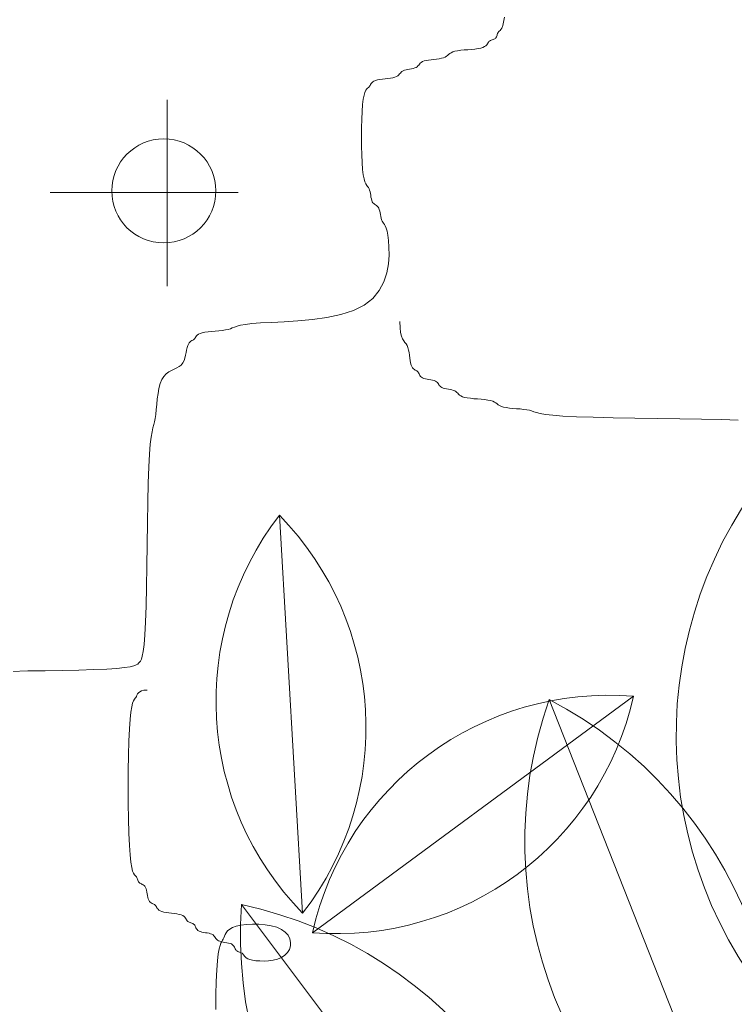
# Model space of a CAD drawing. Header units: millimetres. Extents: x 42 to 552, y 43 to 535.
# Drawn here: x 284.6207 to 284.7396, y 504.6784 to 504.8422 of the extents above; entities that cross this region are included whole.
import ezdxf

# ---------------------------------------------------------------- set-up
doc = ezdxf.new("R2010")
doc.units = ezdxf.units.MM
doc.header["$LTSCALE"] = 0.75
doc.header["$MEASUREMENT"] = 0
doc.layers.add('Gramado', color=9, linetype='Continuous', lineweight=0)

# ---------------------------------------------------------------- blocks, each defined once
blk = doc.blocks.new('arbusto8vista')
for p, q in [((-0.4352389584192053, 0.8331247048753596), (-0.4355016708624646, 0.8315169031291703)), ((-0.4360901467353813, 0.8295425931927838), (-0.4363906897704908, 0.8290122591598532)), ((-0.4357896037003002, 0.8303501702087601), (-0.4360901467353813, 0.8295425931927838)), ((-0.4355016708624646, 0.8315169031291703), (-0.4357896037003002, 0.8303501702087601)), ((-0.4387299560380313, 0.8257955593288386), (-0.4390179098392935, 0.8256800393858583)), ((-0.4384672244675585, 0.825936283622994), (-0.4387299560380313, 0.8257955593288386)), ((-0.4382423262431985, 0.8261148144439545), (-0.4384672244675585, 0.825936283622994)), ((-0.4380636688517825, 0.826339553242093), (-0.4382423262431985, 0.8261148144439545)), ((-0.4379228452655468, 0.8266020985670366), (-0.4380636688517825, 0.826339553242093)), ((-0.4378072448282069, 0.8268898482431553), (-0.4379228452655468, 0.8266020985670366)), ((-0.4377042568833929, 0.8271902000948899), (-0.4378072448282069, 0.8268898482431553)), ((-0.4376012707748203, 0.8274905519466103), (-0.4377042568833929, 0.8271902000948899)), ((-0.4374856758461192, 0.8277783016227431), (-0.4376012707748203, 0.8274905519466103)), ((-0.4373448614409483, 0.8280408469476725), (-0.4374856758461192, 0.8277783016227431)), ((-0.437166216903023, 0.8282655857458252), (-0.4373448614409483, 0.8280408469476725)), ((-0.4369413350515856, 0.8284556683577335), (-0.437166216903023, 0.8282655857458252)), ((-0.4366786226083264, 0.828677255188623), (-0.4369413350515856, 0.8284556683577335)), ((-0.4363906897704908, 0.8290122591598532), (-0.4366786226083264, 0.828677255188623)), ((-0.445035289711825, 0.8225694027827046), (-0.4461870420265655, 0.8224538838055793)), ((-0.443984420811546, 0.8227101267210344), (-0.445035289711825, 0.8225694027827046)), ((-0.4430848770328737, 0.8228886574911485), (-0.443984420811546, 0.8227101267210344)), ((-0.4423734387299874, 0.8231133962893011), (-0.4430848770328737, 0.8228886574911485)), ((-0.4418322408446613, 0.8233759416142306), (-0.4423734387299874, 0.8231133962893011)), ((-0.4414297569655901, 0.8236636912903634), (-0.4418322408446613, 0.8233759416142306)), ((-0.4411344606814964, 0.8239640431420838), (-0.4414297569655901, 0.8236636912903634)), ((-0.4409148255810464, 0.8242643949938184), (-0.4411344606814964, 0.8239640431420838)), ((-0.440739325252963, 0.8245521446699371), (-0.4409148255810464, 0.8242643949938184)), ((-0.4405764332859405, 0.8248146899948807), (-0.440739325252963, 0.8245521446699371)), ((-0.4403946232687019, 0.8250394287930192), (-0.4405764332859405, 0.8248146899948807)), ((-0.4401697250443419, 0.8252179596139797), (-0.4403946232687019, 0.8250394287930192)), ((-0.4399069934738691, 0.825358683908135), (-0.4401697250443419, 0.8252179596139797)), ((-0.439619039672607, 0.8254742038511154), (-0.4399069934738691, 0.825358683908135)), ((-0.4393184747559644, 0.825577121618494), (-0.439619039672607, 0.8254742038511154)), ((-0.4390179098392935, 0.8256800393858583), (-0.4393184747559644, 0.825577121618494)), ((-0.4577865568570871, 0.8192278752883055), (-0.4586882078439487, 0.8191249606218065)), ((-0.4569227373801823, 0.8193433906053684), (-0.4577865568570871, 0.8192278752883055)), ((-0.4561345809231625, 0.8194841084436035), (-0.4569227373801823, 0.8193433906053684)), ((-0.4554599189959276, 0.819662630673605), (-0.4561345809231625, 0.8194841084436035)), ((-0.454922921755383, 0.8198873585932489), (-0.4554599189959276, 0.819662630673605)), ((-0.4544931139460004, 0.8201498912096667), (-0.454922921755383, 0.8198873585932489)), ((-0.454126358959229, 0.8204376269572577), (-0.4544931139460004, 0.8201498912096667)), ((-0.4537785201864608, 0.8207379642704353), (-0.454126358959229, 0.8204376269572577)), ((-0.4534054610191447, 0.8210383015836129), (-0.4537785201864608, 0.8207379642704353)), ((-0.4529630448487012, 0.8213260373312039), (-0.4534054610191447, 0.8210383015836129)), ((-0.4524071350665508, 0.8215885699476217), (-0.4529630448487012, 0.8213260373312039)), ((-0.4516935950641425, 0.8218132978672656), (-0.4524071350665508, 0.8215885699476217)), ((-0.4507940512854702, 0.8219918200972671), (-0.4516935950641425, 0.8218132978672656)), ((-0.4497431823851628, 0.8221325379355022), (-0.4507940512854702, 0.8219918200972671)), ((-0.4485914300704508, 0.8222480532525651), (-0.4497431823851628, 0.8221325379355022)), ((-0.4473892360485081, 0.8223509679190641), (-0.4485914300704508, 0.8222480532525651)), ((-0.4461870420265655, 0.8224538838055793), (-0.4473892360485081, 0.8223509679190641)), ((-0.4661578611847403, 0.8160017246897553), (-0.4667589691364924, 0.8158988069223767)), ((-0.4655819745456711, 0.8161172446327356), (-0.4661578611847403, 0.8160017246897553)), ((-0.4650565305319105, 0.816257968926891), (-0.4655819745456711, 0.8161172446327356)), ((-0.4646067504561131, 0.8164364997478515), (-0.4650565305319105, 0.816257968926891)), ((-0.4642483976769824, 0.8166612385459899), (-0.4646067504561131, 0.8164364997478515)), ((-0.4639594037371921, 0.8169237838709336), (-0.4642483976769824, 0.8166612385459899)), ((-0.463708242225465, 0.8172115335470522), (-0.4639594037371921, 0.8169237838709336)), ((-0.4634633867304672, 0.8175118853987868), (-0.463708242225465, 0.8172115335470522)), ((-0.463193310840893, 0.8178122372505072), (-0.4634633867304672, 0.8175118853987868)), ((-0.4628664881454938, 0.8180999869266401), (-0.463193310840893, 0.8178122372505072)), ((-0.4624513922329356, 0.8183625322515695), (-0.4628664881454938, 0.8180999869266401)), ((-0.4619164966919413, 0.8185872710497222), (-0.4624513922329356, 0.8183625322515695)), ((-0.4612418347647065, 0.8187658018198363), (-0.4619164966919413, 0.8185872710497222)), ((-0.4604536783076867, 0.818906525758166), (-0.4612418347647065, 0.8187658018198363)), ((-0.4595898588307818, 0.8190220447352914), (-0.4604536783076867, 0.818906525758166)), ((-0.4586882078439487, 0.8191249606218065), (-0.4595898588307818, 0.8190220447352914)), ((-0.4748297304290361, 0.8126726499695849), (-0.4757313814158977, 0.8125697322022063)), ((-0.4739280794422029, 0.8127755677369635), (-0.4748297304290361, 0.8126726499695849)), ((-0.4730642599652981, 0.8128910876799296), (-0.4739280794422029, 0.8127755677369635)), ((-0.4722761035082783, 0.8130318119740991), (-0.4730642599652981, 0.8128910876799296)), ((-0.4716014415810434, 0.8132103427950454), (-0.4722761035082783, 0.8130318119740991)), ((-0.4710665460400492, 0.8134350815931981), (-0.4716014415810434, 0.8132103427950454)), ((-0.470651450127491, 0.8136976269181275), (-0.4710665460400492, 0.8134350815931981)), ((-0.4703246274320918, 0.8139853765942604), (-0.470651450127491, 0.8136976269181275)), ((-0.4700545515425176, 0.8142857284459808), (-0.4703246274320918, 0.8139853765942604)), ((-0.4698096960475198, 0.8145860802977154), (-0.4700545515425176, 0.8142857284459808)), ((-0.4695585345357927, 0.8148738299738341), (-0.4698096960475198, 0.8145860802977154)), ((-0.4692695405960023, 0.8151363752987777), (-0.4695585345357927, 0.8148738299738341)), ((-0.4689111878168717, 0.8153611140969161), (-0.4692695405960023, 0.8151363752987777)), ((-0.4684614077410743, 0.8155396449178767), (-0.4689111878168717, 0.8153611140969161)), ((-0.4679359637273137, 0.815680369212032), (-0.4684614077410743, 0.8155396449178767)), ((-0.4673600770882445, 0.8157958891550123), (-0.4679359637273137, 0.815680369212032)), ((-0.4667589691364924, 0.8158988069223767), (-0.4673600770882445, 0.8157958891550123)), ((-0.4806978677522409, 0.8095893188935577), (-0.480985821553503, 0.8092942208458851)), ((-0.480435136181768, 0.809796203542092), (-0.4806978677522409, 0.8095893188935577)), ((-0.480210237957408, 0.8099841858422536), (-0.480435136181768, 0.809796203542092)), ((-0.4800294787899304, 0.8102089246403921), (-0.480210237957408, 0.8099841858422536)), ((-0.4798739427713201, 0.8104714699653215), (-0.4800294787899304, 0.8102089246403921)), ((-0.4797184085889228, 0.8107592196414544), (-0.4798739427713201, 0.8104714699653215)), ((-0.479537654930084, 0.811059571493189), (-0.4797184085889228, 0.8107592196414544)), ((-0.4793064604821495, 0.8113599233449094), (-0.479537654930084, 0.811059571493189)), ((-0.4789996039324365, 0.8116476730210422), (-0.4793064604821495, 0.8113599233449094)), ((-0.4785918639682905, 0.8119102183459717), (-0.4789996039324365, 0.8116476730210422)), ((-0.4780580192770572, 0.8121349571441101), (-0.4785918639682905, 0.8119102183459717)), ((-0.4773833573498223, 0.8123134879650706), (-0.4780580192770572, 0.8121349571441101)), ((-0.4765952008928025, 0.8124542122592402), (-0.4773833573498223, 0.8123134879650706)), ((-0.4757313814158977, 0.8125697322022063), (-0.4765952008928025, 0.8124542122592402)), ((-0.4818749051880786, 0.807186535800227), (-0.4821376367585515, 0.8058454736482474)), ((-0.4815869513868165, 0.8081621403499781), (-0.4818749051880786, 0.807186535800227)), ((-0.4812863864701455, 0.8088415983482804), (-0.4815869513868165, 0.8081621403499781)), ((-0.480985821553503, 0.8092942208458851), (-0.4812863864701455, 0.8088415983482804)), ((-0.547309747305718, 0.7437561741155605), (-0.5473097473057464, 0.805633857349676)), ((-0.4823625349829115, 0.8040696428432597), (-0.4825390905982658, 0.801822287497302)), ((-0.4821376367585515, 0.8058454736482474), (-0.4823625349829115, 0.8040696428432597)), ((-0.4825390905982658, 0.801822287497302), (-0.4826652017520985, 0.7991968723735141)), ((-0.4827408684444094, 0.7963194173978394), (-0.4827660906751703, 0.7933159424962213)), ((-0.4826652017520985, 0.7991968723735141), (-0.4827408684444094, 0.7963194173978394)), ((-0.4827660906751703, 0.7933159424962213), (-0.4827408684444094, 0.7903124675946174)), ((-0.4827408684444094, 0.7903124675946174), (-0.4826652017520985, 0.7874350126189427)), ((-0.4826652017520985, 0.7874350126189427), (-0.4825390905982658, 0.7848095974951548)), ((-0.4825390905982658, 0.7848095974951548), (-0.4823625349829115, 0.7825622421491829)), ((-0.4823625349829115, 0.7825622421491829), (-0.4821376367585515, 0.780785361213745)), ((-0.4821376367585515, 0.780785361213745), (-0.4818749051880786, 0.7794369481485006)), ((-0.4818749051880786, 0.7794369481485006), (-0.4815869513868165, 0.7784413911198982)), ((-0.4815869513868165, 0.7784413911198982), (-0.4812863864701455, 0.7777230782943718)), ((-0.4812863864701455, 0.7777230782943718), (-0.480985821553503, 0.7772063978383699)), ((-0.480985821553503, 0.7772063978383699), (-0.4806978677522409, 0.776815737918298)), ((-0.4806978677522409, 0.776815737918298), (-0.480435136181768, 0.7764754867006332)), ((-0.523725630699488, 0.7748662136185374), (-0.5861660958327661, 0.7748662136186795)), ((-0.480435136181768, 0.7764754867006332), (-0.480210237957408, 0.7761100323517809)), ((-0.480210237957408, 0.7761100323517809), (-0.480031580565992, 0.7756605656339843)), ((-0.480031580565992, 0.7756605656339843), (-0.4798907569797564, 0.7751354876926371)), ((-0.4798907569797564, 0.7751354876926371), (-0.4797751565424164, 0.7745600022689274)), ((-0.4797751565424164, 0.7745600022689274), (-0.4796721685976024, 0.7739593131040152)), ((-0.4796721685976024, 0.7739593131040152), (-0.4795691824890298, 0.7733586239391173)), ((-0.4795691824890298, 0.7733586239391173), (-0.4794535875603287, 0.7727831385153934)), ((-0.4794535875603287, 0.7727831385153934), (-0.4793127731551579, 0.7722580605740461)), ((-0.4793127731551579, 0.7722580605740461), (-0.4791341286172326, 0.7718085938562496)), ((-0.4791341286172326, 0.7718085938562496), (-0.4789092467657952, 0.7714515408053018)), ((-0.4789092467657952, 0.7714515408053018), (-0.4786465343225359, 0.7711700986728971)), ((-0.4786465343225359, 0.7711700986728971), (-0.4783586014847003, 0.7709390634128539)), ((-0.4783586014847003, 0.7709390634128539), (-0.4780580584495908, 0.7707332309789905)), ((-0.4780580584495908, 0.7707332309789905), (-0.4777575154145097, 0.7705273973250968)), ((-0.4777575154145097, 0.7705273973250968), (-0.4774695825766742, 0.7702963584050053)), ((-0.4774695825766742, 0.7702963584050053), (-0.4772068701334149, 0.770014910172506)), ((-0.4772068701334149, 0.770014910172506), (-0.4769819882819775, 0.7696578485814314)), ((-0.4769819882819775, 0.7696578485814314), (-0.4768033438205634, 0.7692083709851403)), ((-0.4768033438205634, 0.7692083709851403), (-0.4766625299509712, 0.7686832803352814)), ((-0.4766625299509712, 0.7686832803352814), (-0.4765469364759269, 0.7681077809830157)), ((-0.4765469364759269, 0.7681077809830157), (-0.4764439531981566, 0.7675070772795607)), ((-0.4764439531981566, 0.7675070772795607), (-0.4763409699203862, 0.7669063735761199)), ((-0.4763409699203862, 0.7669063735761199), (-0.4762253764453703, 0.7663308742238542)), ((-0.4762253764453703, 0.7663308742238542), (-0.4760845625757781, 0.7658057835739953)), ((-0.4760845625757781, 0.7658057835739953), (-0.4759059181143357, 0.7653563059777042)), ((-0.4759059181143357, 0.7653563059777042), (-0.4756810362628983, 0.7649908430378929)), ((-0.4756810362628983, 0.7649908430378929), (-0.475418323819639, 0.7646505853642935)), ((-0.475418323819639, 0.7646505853642935), (-0.4751303909818319, 0.7642599208183327)), ((-0.4751303909818319, 0.7642599208183327), (-0.4748298479467223, 0.763743237261437)), ((-0.4748298479467223, 0.763743237261437), (-0.4745293049116128, 0.7630249225550614)), ((-0.4745293049116128, 0.7630249225550614), (-0.4742413720738057, 0.762029364560604)), ((-0.4742413720738057, 0.762029364560604), (-0.473978659630518, 0.760680951139534)), ((-0.473978659630518, 0.760680951139534), (-0.4737537777790806, 0.7589040701532497)), ((-0.4737537777790806, 0.7589040701532497), (-0.4735929982228697, 0.7566567148072778)), ((-0.4735772386896429, 0.7540312996834899), (-0.4738010784133166, 0.7511538447078294)), ((-0.4735929982228697, 0.7566567148072778), (-0.4735772386896429, 0.7540312996834899)), ((-0.4738010784133166, 0.7511538447078294), (-0.4743590966278077, 0.7481503698062113)), ((-0.4743590966278077, 0.7481503698062113), (-0.4753458725669759, 0.7451468949045932)), ((-0.4753458725669759, 0.7451468949045932), (-0.4768559854647378, 0.7422694399289185)), ((-0.4768559854647378, 0.7422694399289185), (-0.4789840145550102, 0.7396440248051306)), ((-0.4818245390716527, 0.7373966694591729), (-0.4854227469320733, 0.7356208387050316)), ((-0.4789840145550102, 0.7396440248051306), (-0.4818245390716527, 0.7373966694591729)), ((-0.4896262607877304, 0.7342797769088776), (-0.4942333119735167, 0.7333041733249814)), ((-0.4854227469320733, 0.7356208387050316), (-0.4896262607877304, 0.7342797769088776)), ((-0.5212703133990715, 0.7309948919511697), (-0.5228802599326343, 0.7307071562035787)), ((-0.5191055034956378, 0.7312574245675876), (-0.5212703133990715, 0.7309948919511697)), ((-0.516259724577111, 0.7314821524872315), (-0.5191055034956378, 0.7312574245675876)), ((-0.5126615167166904, 0.731670126196434), (-0.516259724577111, 0.7314821524872315)), ((-0.5084580028610333, 0.7318770043890339), (-0.5126615167166904, 0.731670126196434)), ((-0.503850951675247, 0.7321720978108175), (-0.5084580028610333, 0.7318770043890339)), ((-0.4990421318243818, 0.7326247172075426), (-0.503850951675247, 0.7321720978108175)), ((-0.4942333119735167, 0.7333041733249814), (-0.4990421318243818, 0.7326247172075426)), ((-0.4699872971570471, 0.7320198192856537), (-0.4699163647973705, 0.7298869526624685)), ((-0.5372847619658216, 0.727481091870473), (-0.5375800600861282, 0.7271807400187527)), ((-0.5368822725781115, 0.7277688415466059), (-0.5372847619658216, 0.727481091870473)), ((-0.5363410655117207, 0.7280313868715353), (-0.5368822725781115, 0.7277688415466059)), ((-0.5356296143553436, 0.728256125669688), (-0.5363410655117207, 0.7280313868715353)), ((-0.5347300542037772, 0.7284346564398021), (-0.5356296143553436, 0.728256125669688)), ((-0.5336791661762561, 0.7285753803781319), (-0.5347300542037772, 0.7284346564398021)), ((-0.5325273928980891, 0.7286908993552572), (-0.5336791661762561, 0.7285753803781319)), ((-0.531325176994585, 0.7287938152417723), (-0.5325273928980891, 0.7286908993552572)), ((-0.5301229610911093, 0.7288967299082714), (-0.531325176994585, 0.7287938152417723)), ((-0.5289711878129424, 0.7290122452253343), (-0.5301229610911093, 0.7288967299082714)), ((-0.5279202997854213, 0.7291529630635694), (-0.5289711878129424, 0.7290122452253343)), ((-0.5270207396338549, 0.7293314852935708), (-0.5279202997854213, 0.7291529630635694)), ((-0.526293525271825, 0.7295562132132147), (-0.5270207396338549, 0.7293314852935708)), ((-0.5256419757658932, 0.7298187458296326), (-0.526293525271825, 0.7295562132132147)), ((-0.5249399854708372, 0.7301064815772236), (-0.5256419757658932, 0.7298187458296326)), ((-0.5240614487414916, 0.7304068188904012), (-0.5249399854708372, 0.7301064815772236)), ((-0.5228802599326343, 0.7307071562035787), (-0.5240614487414916, 0.7304068188904012)), ((-0.4699163647973705, 0.7298869526624685), (-0.4697224830142375, 0.728264461645793)), ((-0.4697224830142375, 0.728264461645793), (-0.4694340247515356, 0.7270578320536458)), ((-0.5402471266033331, 0.7244880926023143), (-0.5404720084547705, 0.7239546090929991)), ((-0.5399844141600738, 0.7248955564906794), (-0.5402471266033331, 0.7244880926023143)), ((-0.5396964813222382, 0.7252022048043045), (-0.5399844141600738, 0.7248955564906794)), ((-0.5393959382871572, 0.7254332415893714), (-0.5396964813222382, 0.7252022048043045)), ((-0.5390953952520476, 0.7256138708920616), (-0.5393959382871572, 0.7254332415893714)), ((-0.5388074624142405, 0.7257692967585712), (-0.5390953952520476, 0.7256138708920616)), ((-0.5385447499709528, 0.7259247232350958), (-0.5388074624142405, 0.7257692967585712)), ((-0.5383198681195154, 0.7261053543678173), (-0.5385447499709528, 0.7259247232350958)), ((-0.5381380709557675, 0.7263300931659558), (-0.5383198681195154, 0.7261053543678173)), ((-0.5379751881698098, 0.7265926384908994), (-0.5381380709557675, 0.7263300931659558)), ((-0.5377996933503653, 0.7268803881670323), (-0.5379751881698098, 0.7265926384908994)), ((-0.5375800600861282, 0.7271807400187527), (-0.5377996933503653, 0.7268803881670323)), ((-0.4694340247515356, 0.7270578320536458), (-0.4690793629531242, 0.7261725497041027)), ((-0.4690793629531242, 0.7261725497041027), (-0.4686868705628626, 0.7255141004152108)), ((-0.4686868705628626, 0.7255141004152108), (-0.4682849205246669, 0.7249879700050172)), ((-0.4682849205246669, 0.7249879700050172), (-0.4679018857823962, 0.7244996442915976)), ((-0.4679018857823962, 0.7244996442915976), (-0.4675661392798816, 0.7239546090929991)), ((-0.5409638082143147, 0.7216295452109307), (-0.5411445572061098, 0.7207285041942981)), ((-0.5408082809942414, 0.7224927803107732), (-0.5409638082143147, 0.7216295452109307)), ((-0.5406527546922462, 0.7232804035770641), (-0.5408082809942414, 0.7224927803107732)), ((-0.5404720084547705, 0.7239546090929991), (-0.5406527546922462, 0.7232804035770641)), ((-0.4675661392798816, 0.7239546090929991), (-0.467298697936144, 0.7232804035770641)), ((-0.467298697936144, 0.7232804035770641), (-0.4670911545703973, 0.7224927803107732)), ((-0.4670911545703973, 0.7224927803107732), (-0.4669277459770171, 0.7216295452109307)), ((-0.4669277459770171, 0.7216295452109307), (-0.4667927089503223, 0.7207285041942981)), ((-0.5420903433478657, 0.7181766048115321), (-0.5426241879625877, 0.7175023992955971)), ((-0.5416826039192699, 0.718964228077823), (-0.5420903433478657, 0.7181766048115321)), ((-0.541375748823242, 0.7198274631776655), (-0.5416826039192699, 0.718964228077823)), ((-0.5411445572061098, 0.7207285041942981), (-0.541375748823242, 0.7198274631776655)), ((-0.4667927089503223, 0.7207285041942981), (-0.4666702802847169, 0.7198274631776655)), ((-0.4666702802847169, 0.7198274631776655), (-0.4665446967745481, 0.718964228077823)), ((-0.4665446967745481, 0.718964228077823), (-0.4664001952141064, 0.7181766048115321)), ((-0.4664001952141064, 0.7181766048115321), (-0.4662210123977957, 0.7175023992955971)), ((-0.5476179472743468, 0.7145535268064691), (-0.5484061037313666, 0.7137312416605397)), ((-0.5467541277974419, 0.7151867805384597), (-0.5476179472743468, 0.7145535268064691)), ((-0.5458524768105804, 0.7156877120366971), (-0.5467541277974419, 0.7151867805384597)), ((-0.5449508258237472, 0.7161130304813526), (-0.5458524768105804, 0.7156877120366971)), ((-0.5440870063468424, 0.7165194450525973), (-0.5449508258237472, 0.7161130304813526)), ((-0.5432988498897942, 0.7169636649306312), (-0.5440870063468424, 0.7165194450525973)), ((-0.5426241879625877, 0.7175023992955971), (-0.5432988498897942, 0.7169636649306312)), ((-0.4662210123977957, 0.7175023992955971), (-0.4659961141734641, 0.7169689157862962)), ((-0.4659961141734641, 0.7169689157862962), (-0.4657333826029628, 0.7165614518979169)), ((-0.4657333826029628, 0.7165614518979169), (-0.4654454288017007, 0.7162548035842917)), ((-0.4654454288017007, 0.7162548035842917), (-0.4651448638850582, 0.7160237667992391)), ((-0.4651448638850582, 0.7160237667992391), (-0.4648442989684156, 0.7158431374965346)), ((-0.4648442989684156, 0.7158431374965346), (-0.4645563451671535, 0.7156877116300251)), ((-0.4645563451671535, 0.7156877116300251), (-0.4642936135966522, 0.7155322851535004)), ((-0.4642936135966522, 0.7155322851535004), (-0.4640687153723206, 0.7153516540207789)), ((-0.4640687153723206, 0.7153516540207789), (-0.4638890071311152, 0.7151269152226405)), ((-0.4638890071311152, 0.7151269152226405), (-0.4637408275964674, 0.7148643698976969)), ((-0.4637408275964674, 0.7148643698976969), (-0.4636052610134413, 0.7145766202215782)), ((-0.4636052610134413, 0.7145766202215782), (-0.4634633916270445, 0.7142762683698436)), ((-0.5496146103498063, 0.7113147940101214), (-0.5500223503139523, 0.7097395347690281)), ((-0.549080765658573, 0.7126632159205002), (-0.5496146103498063, 0.7113147940101214)), ((-0.5484061037313666, 0.7137312416605397), (-0.549080765658573, 0.7126632159205002)), ((-0.4634633916270445, 0.7142762683698436), (-0.4632963036822844, 0.7139759165181232)), ((-0.4632963036822844, 0.7139759165181232), (-0.4630850814242251, 0.7136881668419903)), ((-0.4630850814242251, 0.7136881668419903), (-0.4628108090979026, 0.7134256215170609)), ((-0.4628108090979026, 0.7134256215170609), (-0.4624545709482959, 0.7132008827189082)), ((-0.4624545709482959, 0.7132008827189082), (-0.462004807245421, 0.7130223518979619)), ((-0.462004807245421, 0.7130223518979619), (-0.4614793823589025, 0.7128816276037924)), ((-0.4614793823589025, 0.7128816276037924), (-0.4609035166832598, 0.7127661076608263)), ((-0.4609035166832598, 0.7127661076608263), (-0.4603024306130408, 0.7126631898934477)), ((-0.4603024306130408, 0.7126631898934477), (-0.4597013445428502, 0.7125602721260691)), ((-0.4597013445428502, 0.7125602721260691), (-0.4591254788672074, 0.712444752183103)), ((-0.4591254788672074, 0.712444752183103), (-0.4586000539806605, 0.7123040278889334)), ((-0.4586000539806605, 0.7123040278889334), (-0.4581502902777856, 0.7121254970679871)), ((-0.4581502902777856, 0.7121254970679871), (-0.4577930012784464, 0.7119007582698345)), ((-0.4577930012784464, 0.7119007582698345), (-0.4575113730037117, 0.711638212944905)), ((-0.4575113730037117, 0.711638212944905), (-0.4572801845999663, 0.7113504632687722)), ((-0.4572801845999663, 0.7113504632687722), (-0.4570742152135949, 0.7110501114170518)), ((-0.5503292068636938, 0.7080130506408011), (-0.5505604013116283, 0.7062109540689931)), ((-0.5500223503139523, 0.7097395347690281), (-0.5503292068636938, 0.7080130506408011)), ((-0.4570742152135949, 0.7110501114170518), (-0.456868243991039, 0.7107497595653172)), ((-0.456868243991039, 0.7107497595653172), (-0.4566370500786547, 0.7104620098891985)), ((-0.4566370500786547, 0.7104620098891985), (-0.4563554126228269, 0.7101994645642549)), ((-0.4563554126228269, 0.7101994645642549), (-0.4559981107699969, 0.7099747257661164)), ((-0.4559981107699969, 0.7099747257661164), (-0.4555483306941994, 0.7097961949451559)), ((-0.4555483306941994, 0.7097961949451559), (-0.4550228866804389, 0.7096554706509863)), ((-0.4550228866804389, 0.7096554706509863), (-0.4544470000413696, 0.7095399507080202)), ((-0.4544470000413696, 0.7095399507080202), (-0.4538458920896176, 0.7094370329406416)), ((-0.4538458920896176, 0.7094370329406416), (-0.4532447841378655, 0.7093341151732773)), ((-0.4532447841378655, 0.7093341151732773), (-0.4526688974987962, 0.709218595230297)), ((-0.4526688974987962, 0.709218595230297), (-0.4521434534850357, 0.7090778709361416)), ((-0.4521434534850357, 0.7090778709361416), (-0.4516936734092383, 0.7088993401151811)), ((-0.4516936734092383, 0.7088993401151811), (-0.4513342697038354, 0.7086746013170284)), ((-0.4513342697038354, 0.7086746013170284), (-0.4510379192800826, 0.708412055992099)), ((-0.4510379192800826, 0.708412055992099), (-0.4507667901689558, 0.7081243063159661)), ((-0.4507667901689558, 0.7081243063159661), (-0.4504830504015445, 0.7078239544642457)), ((-0.4504830504015445, 0.7078239544642457), (-0.4501488680087959, 0.7075236026125253)), ((-0.5505604013116283, 0.7062109540689931), (-0.550741154970467, 0.7044088574971852)), ((-0.4501488680087959, 0.7075236026125253), (-0.4497264110217145, 0.7072358529363925)), ((-0.4497264110217145, 0.7072358529363925), (-0.4491778474713612, 0.706973307611463)), ((-0.4491778474713612, 0.706973307611463), (-0.4484653453886835, 0.7067485688133104)), ((-0.4484653453886835, 0.7067485688133104), (-0.4475657852371171, 0.7065700380431963)), ((-0.4475657852371171, 0.7065700380431963), (-0.446514897209596, 0.7064293141048665)), ((-0.446514897209596, 0.7064293141048665), (-0.4453631239314291, 0.7063137951277412)), ((-0.4453631239314291, 0.7063137951277412), (-0.4441609080279534, 0.706210879241226)), ((-0.4441609080279534, 0.706210879241226), (-0.4429586921244493, 0.706107964574727)), ((-0.4429586921244493, 0.706107964574727), (-0.4418069188462823, 0.7059924492576641)), ((-0.4418069188462823, 0.7059924492576641), (-0.4407560308187612, 0.705851731419429)), ((-0.4407560308187612, 0.705851731419429), (-0.4398564706671948, 0.7056732091894276)), ((-0.4398564706671948, 0.7056732091894276), (-0.4391418668084839, 0.7054484812697837)), ((-0.4391418668084839, 0.7054484812697837), (-0.4385785908257276, 0.7051859486533658)), ((-0.4385785908257276, 0.7051859486533658), (-0.4381162000936172, 0.7048982129057748)), ((-0.4381162000936172, 0.7048982129057748), (-0.4377042519868439, 0.7045978755925972)), ((-0.4377042519868439, 0.7045978755925972), (-0.4372923038800423, 0.7042975382794197)), ((-0.5508966891528644, 0.7026823733689582), (-0.5510522251714747, 0.7011071141278649)), ((-0.550741154970467, 0.7044088574971852), (-0.5508966891528644, 0.7026823733689582)), ((-0.4372923038800423, 0.7042975382794197), (-0.4368299131479318, 0.7040098025318287)), ((-0.4368299131479318, 0.7040098025318287), (-0.4362666371651756, 0.7037472699154108)), ((-0.4362666371651756, 0.7037472699154108), (-0.4355520333064646, 0.7035225419957669)), ((-0.4355520333064646, 0.7035225419957669), (-0.4346524731548982, 0.7033440197657654)), ((-0.4346524731548982, 0.7033440197657654), (-0.4336015851273771, 0.7032033019275303)), ((-0.4336015851273771, 0.7032033019275303), (-0.4324498118492102, 0.7030877866104532)), ((-0.4324498118492102, 0.7030877866104532), (-0.4312475959457345, 0.7029848719439684)), ((-0.4312475959457345, 0.7029848719439684), (-0.4300453800422304, 0.7028819560574533)), ((-0.4300453800422304, 0.7028819560574533), (-0.4288936067640634, 0.7027664370803279)), ((-0.4288936067640634, 0.7027664370803279), (-0.4278427187365423, 0.7026257131419982)), ((-0.4278427187365423, 0.7026257131419982), (-0.4269431585849759, 0.7024471823718699)), ((-0.4269431585849759, 0.7024471823718699), (-0.426206486268967, 0.7022224435737314)), ((-0.426206486268967, 0.7022224435737314), (-0.4254887310850677, 0.701959898248802)), ((-0.4254887310850677, 0.701959898248802), (-0.4246070396641528, 0.7016721485726691)), ((-0.4246070396641528, 0.7016721485726691), (-0.4233785586370402, 0.7013717967209487)), ((-0.4233785586370402, 0.7013717967209487), (-0.4216204346346046, 0.7010714448692141)), ((-0.5514578825632839, 0.6986686129751547), (-0.5517206141337851, 0.6976919533131962)), ((-0.5512329843389523, 0.6997586922174861), (-0.5514578825632839, 0.6986686129751547)), ((-0.5510522251714747, 0.7011071141278649), (-0.5512329843389523, 0.6997586922174861)), ((-0.4216204346346046, 0.7010714448692141), (-0.419149814287664, 0.7007836951930813)), ((-0.419149814287664, 0.7007836951930813), (-0.4157838442270929, 0.7005211498681518)), ((-0.4157838442270929, 0.7005211498681518), (-0.411339671083681, 0.7002964110700134)), ((-0.411339671083681, 0.7002964110700134), (-0.40571746106869, 0.7001178802490529)), ((-0.40571746106869, 0.7001178802490529), (-0.3991494587147315, 0.6999771559548833)), ((-0.3991494587147315, 0.6999771559548833), (-0.3919509281347757, 0.6998616360119172)), ((-0.3919509281347757, 0.6998616360119172), (-0.3844371334418497, 0.6997587182445386)), ((-0.3844371334418497, 0.6997587182445386), (-0.3769233387488953, 0.6996558004771742)), ((-0.3769233387488953, 0.6996558004771742), (-0.3697248081689679, 0.6995402805341939)), ((-0.3697248081689679, 0.6995402805341939), (-0.363156805814981, 0.6993995562400244)), ((-0.363156805814981, 0.6993995562400244), (-0.35753459579999, 0.699221025419078)), ((-0.5523091328516898, 0.6953227719547215), (-0.5526096977683324, 0.6935521898703882)), ((-0.5520085679350473, 0.6966396830377022), (-0.5523091328516898, 0.6953227719547215)), ((-0.5517206141337851, 0.6976919533131962), (-0.5520085679350473, 0.6966396830377022)), ((-0.5526096977683324, 0.6935521898703882), (-0.5528976515695945, 0.6911389065907372)), ((-0.5528976515695945, 0.6911389065907372), (-0.5531603831400957, 0.687893891921874)), ((-0.5531603831400957, 0.687893891921874), (-0.5533852813644558, 0.6836281156698902)), ((-0.5533852813644558, 0.6836281156698902), (-0.5535639387558717, 0.678234460663873)), ((-0.5535639387558717, 0.678234460663873), (-0.553704762342079, 0.671933461825077)), ((-0.553704762342079, 0.671933461825077), (-0.5538203627794474, 0.6650275670977663)), ((-0.5022703423272503, 0.5352268999238845), (-0.5100163893600609, 0.6675457643035827)), ((-0.5538203627794474, 0.6650275670977663), (-0.5539233507242329, 0.6578192244261771)), ((-0.5539233507242329, 0.6578192244261771), (-0.554026336832834, 0.6506108817546021)), ((-0.554026336832834, 0.6506108817546021), (-0.554141931761535, 0.6437049870272773)), ((-0.554141931761535, 0.6437049870272773), (-0.5542827461667059, 0.6374039881884812)), ((-0.5542827461667059, 0.6374039881884812), (-0.5544613907046312, 0.632010333182464)), ((-0.5544613907046312, 0.632010333182464), (-0.5546862725560686, 0.6277498077861452)), ((-0.5546862725560686, 0.6277498077861452), (-0.5549489849993279, 0.6245415491069366)), ((-0.5549489849993279, 0.6245415491069366), (-0.5552369178371634, 0.6222280320849194)), ((-0.555838003907354, 0.6196551227727412), (-0.5561259367451612, 0.619080680362714)), ((-0.5555374608722445, 0.6206517316601605), (-0.555838003907354, 0.6196551227727412)), ((-0.5552369178371634, 0.6222280320849194), (-0.5555374608722445, 0.6206517316601605)), ((-0.5766391216970703, 0.6160981687248324), (-0.5821100133232164, 0.615982649747707)), ((-0.5716474322571798, 0.6162388926631621), (-0.5766391216970703, 0.6160981687248324)), ((-0.5673745460966302, 0.6164174234332762), (-0.5716474322571798, 0.6162388926631621)), ((-0.5639991131854742, 0.6166421622314289), (-0.5673745460966302, 0.6164174234332762)), ((-0.561455979001579, 0.6169047075563583), (-0.5639991131854742, 0.6166421622314289)), ((-0.559619037899779, 0.6171924572324912), (-0.561455979001579, 0.6169047075563583)), ((-0.5583621842348236, 0.6174928090842116), (-0.559619037899779, 0.6171924572324912)), ((-0.5575593123615761, 0.6177931609359462), (-0.5583621842348236, 0.6174928090842116)), ((-0.5570843166347856, 0.6180809106120648), (-0.5575593123615761, 0.6177931609359462)), ((-0.556811091409287, 0.6183434559370085), (-0.5570843166347856, 0.6180809106120648)), ((-0.5566135310398863, 0.6185681947351469), (-0.556811091409287, 0.6183434559370085)), ((-0.5563886491884489, 0.6187708793701603), (-0.5566135310398863, 0.6185681947351469)), ((-0.5561259367451612, 0.619080680362714), (-0.5563886491884489, 0.6187708793701603)), ((-0.5935309987617075, 0.6157768191946928), (-0.5990018903878536, 0.61566130387763)), ((-0.5878205060424762, 0.6158797338611919), (-0.5935309987617075, 0.6157768191946928)), ((-0.5821100133232164, 0.615982649747707), (-0.5878205060424762, 0.6158797338611919)), ((-0.5581772701748946, 0.6063904505790276), (-0.5584652239761567, 0.6058879436563416)), ((-0.5579145386044218, 0.6067228311812016), (-0.5581772701748946, 0.6063904505790276)), ((-0.5576896403800617, 0.6070079551499106), (-0.5579145386044218, 0.6067228311812016)), ((-0.557505728739784, 0.6073434880751734), (-0.5576896403800617, 0.6070079551499106)), ((-0.5573281254114875, 0.6077262791589249), (-0.557505728739784, 0.6073434880751734)), ((-0.557112694245717, 0.608127973506086), (-0.5573281254114875, 0.6077262791589249)), ((-0.5568152990928752, 0.6085202162215353), (-0.557112694245717, 0.608127973506086)), ((-0.556391803803507, 0.6088746524101936), (-0.5568152990928752, 0.6085202162215353)), ((-0.5557980722280433, 0.6091629271769818), (-0.556391803803507, 0.6088746524101936)), ((-0.5549899682170008, 0.6093566856267785), (-0.5557980722280433, 0.6091629271769818)), ((-0.5539233556208103, 0.6094275728645044), (-0.5549899682170008, 0.6093566856267785)), ((-0.4990421318243818, 0.5287747421805875), (-0.3923316297377824, 0.6073950440102749)), ((-0.5590663538094418, 0.6038810721012311), (-0.5593543076107039, 0.6021309680947269)), ((-0.5587657888927993, 0.6050924407260965), (-0.5590663538094418, 0.6038810721012311)), ((-0.5584652239761567, 0.6058879436563416), (-0.5587657888927993, 0.6050924407260965)), ((-0.5596170391812052, 0.5997192590195084), (-0.5598419374055652, 0.5965230751885571)), ((-0.5593543076107039, 0.6021309680947269), (-0.5596170391812052, 0.5997192590195084)), ((-0.5598419374055652, 0.5965230751885571), (-0.5600184930209195, 0.5924778312144241)), ((-0.5600184930209195, 0.5924778312144241), (-0.5601446041747522, 0.5877520789081956)), ((-0.5601446041747522, 0.5877520789081956), (-0.5602202708670632, 0.58257265438057)), ((-0.5602202708670632, 0.58257265438057), (-0.560245493097824, 0.577166393742246)), ((-0.560245493097824, 0.577166393742246), (-0.5602202708670632, 0.5717601331039219)), ((-0.5602202708670632, 0.5717601331039219), (-0.5601446041747522, 0.5665807085762964)), ((-0.5601446041747522, 0.5665807085762964), (-0.5600184930209195, 0.5618549562700679)), ((-0.5600184930209195, 0.5618549562700679), (-0.5598419374055652, 0.5578097122959349)), ((-0.5598419374055652, 0.5578097122959349), (-0.5596170391812052, 0.5546140536064712)), ((-0.5596170391812052, 0.5546140536064712), (-0.5593543076107039, 0.5522060205216377)), ((-0.5593543076107039, 0.5522060205216377), (-0.5590663538094418, 0.5504658942033274)), ((-0.5590663538094418, 0.5504658942033274), (-0.5587657888927993, 0.5492739558133763)), ((-0.5587657888927993, 0.5492739558133763), (-0.5584652239761567, 0.5485104865136492)), ((-0.5584652239761567, 0.5485104865136492), (-0.5581772701748946, 0.5480557674660105)), ((-0.5581772701748946, 0.5480557674660105), (-0.5579145386044218, 0.5477900798322963)), ((-0.5579145386044218, 0.5477900798322963), (-0.5576896403800617, 0.5475937047743713)), ((-0.5576896403800617, 0.5475937047743713), (-0.5575109829886458, 0.5473689768547274)), ((-0.5575109829886458, 0.5473689768547274), (-0.5573701594024101, 0.5471064442383096)), ((-0.5573701594024101, 0.5471064442383096), (-0.5572545589650701, 0.5468187084907186)), ((-0.5572545589650701, 0.5468187084907186), (-0.5571515710202561, 0.546518371177541)), ((-0.5571515710202561, 0.546518371177541), (-0.5570485849116835, 0.5462180338643634)), ((-0.5570485849116835, 0.5462180338643634), (-0.556932989982954, 0.5459302981167724)), ((-0.556932989982954, 0.5459302981167724), (-0.5567921755778116, 0.5456677655003546)), ((-0.5567921755778116, 0.5456677655003546), (-0.5566135310398863, 0.5454430375807107)), ((-0.5566135310398863, 0.5454430375807107), (-0.5563886491884489, 0.5452634651694126)), ((-0.5563886491884489, 0.5452634651694126), (-0.5561259367451612, 0.5451153960620729)), ((-0.5561259367451612, 0.5451153960620729), (-0.555838003907354, 0.5449799273003038)), ((-0.555838003907354, 0.5449799273003038), (-0.5555374608722445, 0.5448381559257172)), ((-0.5555374608722445, 0.5448381559257172), (-0.5552369178371634, 0.5446711789799252)), ((-0.5552369178371634, 0.5446711789799252), (-0.5549489849993279, 0.5444600935045258)), ((-0.5549489849993279, 0.5444600935045258), (-0.5546862725560686, 0.5441859965411311)), ((-0.5546862725560686, 0.5441859965411311), (-0.5544613907046312, 0.543829985131353)), ((-0.5544613907046312, 0.543829985131353), (-0.5542827461667059, 0.543380507535062)), ((-0.5542827461667059, 0.543380507535062), (-0.554141931761535, 0.5428554168851889)), ((-0.554141931761535, 0.5428554168851889), (-0.554026336832834, 0.5422799175329374)), ((-0.554026336832834, 0.5422799175329374), (-0.5539233507242329, 0.5416792138294824)), ((-0.5539233507242329, 0.5416792138294824), (-0.5538203627794474, 0.5410785101260416)), ((-0.5538203627794474, 0.5410785101260416), (-0.553704762342079, 0.5405030107737758)), ((-0.553704762342079, 0.5405030107737758), (-0.5535639387558717, 0.5399779201239028)), ((-0.5535639387558717, 0.5399779201239028), (-0.5533852813644558, 0.5395284425276259)), ((-0.5533852813644558, 0.5395284425276259), (-0.5531603831400957, 0.5391724310670014)), ((-0.5531603831400957, 0.5391724310670014), (-0.5528976515695945, 0.5388983337477811)), ((-0.5528976515695945, 0.5388983337477811), (-0.5526096977683324, 0.5386872473065267)), ((-0.5526096977683324, 0.5386872473065267), (-0.5523091328516898, 0.5385202684798713)), ((-0.5523091328516898, 0.5385202684798713), (-0.5520085679350473, 0.5383784940044052)), ((-0.5520085679350473, 0.5383784940044052), (-0.5517206141337851, 0.5382430206167328)), ((-0.5517206141337851, 0.5382430206167328), (-0.5514578825632839, 0.5380949450534729)), ((-0.5514578825632839, 0.5380949450534729), (-0.5512329843389523, 0.5379153640512158)), ((-0.5512329843389523, 0.5379153640512158), (-0.5510522251714747, 0.5376906252530773)), ((-0.5510522251714747, 0.5376906252530773), (-0.5508966891528644, 0.5374280799281337)), ((-0.5508966891528644, 0.5374280799281337), (-0.550741154970467, 0.537140330252015)), ((-0.550741154970467, 0.537140330252015), (-0.5505604013116283, 0.5368399784002804)), ((-0.5505604013116283, 0.5368399784002804), (-0.5503292068636938, 0.53653962654856)), ((-0.5503292068636938, 0.53653962654856), (-0.5500223503139523, 0.5362518768724271)), ((-0.5500223503139523, 0.5362518768724271), (-0.5496146103498063, 0.5359893315474977)), ((-0.5496146103498063, 0.5359893315474977), (-0.549080765658573, 0.5357645927493451)), ((-0.549080765658573, 0.5357645927493451), (-0.5484061037313666, 0.535586061979231)), ((-0.5484061037313666, 0.535586061979231), (-0.5476179472743468, 0.5354453380409012)), ((-0.5476179472743468, 0.5354453380409012), (-0.5467541277974419, 0.5353298190637759)), ((-0.5467541277974419, 0.5353298190637759), (-0.5458524768105804, 0.5352269031772607)), ((-0.5458524768105804, 0.5352269031772607), (-0.5449508258237472, 0.5351239885107759)), ((-0.5449508258237472, 0.5351239885107759), (-0.5440870063468424, 0.5350084731936988)), ((-0.5440870063468424, 0.5350084731936988), (-0.5432988498897942, 0.5348677553554637)), ((-0.5432988498897942, 0.5348677553554637), (-0.5426241879625877, 0.5346892331254622)), ((-0.5426241879625877, 0.5346892331254622), (-0.5420903433478657, 0.5344645052058183)), ((-0.5420903433478657, 0.5344645052058183), (-0.5416826039192699, 0.5342019725894005)), ((-0.5416826039192699, 0.5342019725894005), (-0.541375748823242, 0.5339142368418095)), ((-0.541375748823242, 0.5339142368418095), (-0.5411445572061098, 0.5336138995286319)), ((-0.5411445572061098, 0.5336138995286319), (-0.5409638082143147, 0.5333135622154543)), ((-0.5409638082143147, 0.5333135622154543), (-0.5408082809942414, 0.5330258264678633)), ((-0.5408082809942414, 0.5330258264678633), (-0.5406527546922462, 0.5327632938514455)), ((-0.5406527546922462, 0.5327632938514455), (-0.5404720084547705, 0.5325385659318016)), ((-0.5404720084547705, 0.5325385659318016), (-0.5402471266033331, 0.5323600437018001)), ((-0.5402471266033331, 0.5323600437018001), (-0.5399844141600738, 0.532219325863565)), ((-0.5399844141600738, 0.532219325863565), (-0.5396964813222382, 0.5321038105465021)), ((-0.5396964813222382, 0.5321038105465021), (-0.5393959382871572, 0.5320008958800031)), ((-0.5393959382871572, 0.5320008958800031), (-0.5390953952520476, 0.531897979993488)), ((-0.5390953952520476, 0.531897979993488), (-0.5388074624142405, 0.5317824610163626)), ((-0.5388074624142405, 0.5317824610163626), (-0.5385447499709528, 0.5316417370780329)), ((-0.5385447499709528, 0.5316417370780329), (-0.5383198681195154, 0.5314632063079188)), ((-0.5383198681195154, 0.5314632063079188), (-0.5381401727318007, 0.5312384675097661)), ((-0.5381401727318007, 0.5312384675097661), (-0.5379920023782461, 0.5309759221848367)), ((-0.5379920023782461, 0.5309759221848367), (-0.5378564413038589, 0.5306881725087038)), ((-0.524330407524559, 0.530925513482444), (-0.5255746395923779, 0.5304760358861671)), ((-0.5227562018186802, 0.5312762740873893), (-0.524330407524559, 0.530925513482444)), ((-0.5209171764613529, 0.5315136154169693), (-0.5227562018186802, 0.5312762740873893)), ((-0.5189016046697077, 0.5316249356005898), (-0.5209171764613529, 0.5315136154169693)), ((-0.5167977596609319, 0.5315976327676708), (-0.5189016046697077, 0.5316249356005898)), ((-0.5146939146521277, 0.5314191050475898), (-0.5167977596609319, 0.5315976327676708)), ((-0.5126783428605108, 0.5310767505697669), (-0.5146939146521277, 0.5314191050475898)), ((-0.5108393175031836, 0.5305579674636363), (-0.5126783428605108, 0.5310767505697669)), ((-0.5378564413038589, 0.5306881725087038), (-0.5377145737536466, 0.5303878206569834)), ((-0.5377145737536466, 0.5303878206569834), (-0.5375474839727019, 0.5300874688052488)), ((-0.5375474839727019, 0.5300874688052488), (-0.5373362562060038, 0.5297997191291302)), ((-0.5373362562060038, 0.5297997191291302), (-0.5370619746985881, 0.5295371738041865)), ((-0.5370619746985881, 0.5295371738041865), (-0.536705723695519, 0.5293124350060481)), ((-0.536705723695519, 0.5293124350060481), (-0.53625594361975, 0.5291339041850875)), ((-0.53625594361975, 0.5291339041850875), (-0.5357304996059895, 0.5289931798909322)), ((-0.5357304996059895, 0.5289931798909322), (-0.5351546129668918, 0.5288776599479519)), ((-0.5351546129668918, 0.5288776599479519), (-0.5345535050151398, 0.5287747421805875)), ((-0.5345535050151398, 0.5287747421805875), (-0.5339523970634161, 0.5286718244132089)), ((-0.5339523970634161, 0.5286718244132089), (-0.5333765104243184, 0.5285563044702428)), ((-0.5333765104243184, 0.5285563044702428), (-0.5328510664105579, 0.5284155801760733)), ((-0.5328510664105579, 0.5284155801760733), (-0.5324012863347889, 0.5282370493551127)), ((-0.5324012863347889, 0.5282370493551127), (-0.5320439844054192, 0.5280123105569743)), ((-0.5320439844054192, 0.5280123105569743), (-0.5317623464140411, 0.5277497652320307)), ((-0.5317623464140411, 0.5277497652320307), (-0.5315311510480001, 0.527462015555912)), ((-0.5282648827218281, 0.5275985391248668), (-0.5284498430696658, 0.5270734484750079)), ((-0.5280294825030296, 0.5281740384771325), (-0.5282648827218281, 0.5275985391248668)), ((-0.5276932002469437, 0.5287747421805875), (-0.5280294825030296, 0.5281740384771325)), ((-0.5272055937873006, 0.5293754458840283), (-0.5276932002469437, 0.5287747421805875)), ((-0.5265162209578875, 0.529950945236294), (-0.5272055937873006, 0.5293754458840283)), ((-0.5255746395923779, 0.5304760358861671), (-0.5265162209578875, 0.529950945236294)), ((-0.5092651117973048, 0.5298501538585612), (-0.5108393175031836, 0.5305579674636363)), ((-0.5080271850576423, 0.5289512095444877), (-0.5092651117973048, 0.5298501538585612)), ((-0.507129740989285, 0.5279010409532674), (-0.5080271850576423, 0.5289512095444877)), ((-0.5065601693950157, 0.526750056177292), (-0.507129740989285, 0.5279010409532674)), ((-0.5315311510480001, 0.527462015555912), (-0.531325176994585, 0.5271616637041774)), ((-0.531325176994585, 0.5271616637041774), (-0.5311192029411984, 0.526861311852457)), ((-0.5311192029411984, 0.526861311852457), (-0.530888007575129, 0.5265735621763241)), ((-0.530888007575129, 0.5265735621763241), (-0.5306063695837793, 0.5263110168513947)), ((-0.5306063695837793, 0.5263110168513947), (-0.5302490676544096, 0.526086278053242)), ((-0.5302490676544096, 0.526086278053242), (-0.5297992875786406, 0.525907747283128)), ((-0.529710954225493, 0.5245404274469365), (-0.5300115191421355, 0.5233736915273255)), ((-0.5297992875786406, 0.525907747283128), (-0.5292738435648516, 0.5257670233447982)), ((-0.529410389308822, 0.5253291041987325), (-0.529710954225493, 0.5245404274469365)), ((-0.5291224355075599, 0.5258594409258706), (-0.529410389308822, 0.5253291041987325)), ((-0.5292738435648516, 0.5257670233447982), (-0.5286979569257824, 0.5256515043676728)), ((-0.528859703937087, 0.5262511567714796), (-0.5291224355075599, 0.5258594409258706)), ((-0.528634805712727, 0.5266239708787168), (-0.528859703937087, 0.5262511567714796)), ((-0.5286979569257824, 0.5256515043676728), (-0.5280968489740303, 0.5255485884811577)), ((-0.5284498430696658, 0.5270734484750079), (-0.528634805712727, 0.5266239708787168)), ((-0.5280968489740303, 0.5255485884811577), (-0.5274957410223067, 0.5254456738146729)), ((-0.5274957410223067, 0.5254456738146729), (-0.526919854383209, 0.5253301584975958)), ((-0.526919854383209, 0.5253301584975958), (-0.5263944103694485, 0.5251894406593607)), ((-0.5263944103694485, 0.5251894406593607), (-0.5259446302936794, 0.5250109184293592)), ((-0.5259446302936794, 0.5250109184293592), (-0.525588379290582, 0.5247861905097153)), ((-0.525588379290582, 0.5247861905097153), (-0.5253140977831947, 0.5245236578932975)), ((-0.5253140977831947, 0.5245236578932975), (-0.5251028700164966, 0.5242359221457065)), ((-0.5066925874836841, 0.5231962856645964), (-0.506354202839475, 0.5243472704405718)), ((-0.5063058600775037, 0.5255486633089248), (-0.5065601693950157, 0.526750056177292)), ((-0.506354202839475, 0.5243472704405718), (-0.5063058600775037, 0.5255486633089248)), ((-0.5302994729433976, 0.5217091772967422), (-0.5305622045138705, 0.5194271656120435)), ((-0.5300115191421355, 0.5233736915273255), (-0.5302994729433976, 0.5217091772967422)), ((-0.5251028700164966, 0.5242359221457065), (-0.5249357802355235, 0.5239355848325289)), ((-0.5249357802355235, 0.5239355848325289), (-0.5247939126853396, 0.5236352475193513)), ((-0.5247939126853396, 0.5236352475193513), (-0.524658351610924, 0.5233475117717603)), ((-0.524658351610924, 0.5233475117717603), (-0.5245101812573694, 0.5230849791553425)), ((-0.5245101812573694, 0.5230849791553425), (-0.5243304858696547, 0.5228602512356986)), ((-0.5243304858696547, 0.5228602512356986), (-0.5241056040182173, 0.5226817290056971)), ((-0.5241056040182173, 0.5226817290056971), (-0.523842891574958, 0.522541011167462)), ((-0.523842891574958, 0.522541011167462), (-0.5235549587371509, 0.5224254958503991)), ((-0.5235549587371509, 0.5224254958503991), (-0.5232544157020413, 0.5223225811839001)), ((-0.5232544157020413, 0.5223225811839001), (-0.5229538726669318, 0.522219665297385)), ((-0.5229538726669318, 0.522219665297385), (-0.5226659398291247, 0.5221041463202596)), ((-0.5226659398291247, 0.5221041463202596), (-0.522403227385837, 0.5219634223819298)), ((-0.522403227385837, 0.5219634223819298), (-0.5221783455343996, 0.5217848916118157)), ((-0.5221783455343996, 0.5217848916118157), (-0.5219954975208907, 0.5215601528136631)), ((-0.5219954975208907, 0.5215601528136631), (-0.5218252587865209, 0.5212976074887337)), ((-0.5218252587865209, 0.5212976074887337), (-0.5216297978213902, 0.5210098578126008)), ((-0.5216297978213902, 0.5210098578126008), (-0.5213712831155419, 0.5207095059608804)), ((-0.5093134836326669, 0.520538308972931), (-0.5081890416296915, 0.5212471727593027)), ((-0.5081890416296915, 0.5212471727593027), (-0.507308403812857, 0.5221461170733761)), ((-0.507308403812857, 0.5221461170733761), (-0.5066925874836841, 0.5231962856645964)), ((-0.5305622045138705, 0.5194271656120435), (-0.5307871027382305, 0.5164079373301007)), ((-0.5213712831155419, 0.5207095059608804), (-0.5210118831590762, 0.5204091541091458)), ((-0.5210118831590762, 0.5204091541091458), (-0.5205137664420079, 0.5201214044330271)), ((-0.5205137664420079, 0.5201214044330271), (-0.519839101454437, 0.5198588591080835)), ((-0.519839101454437, 0.5198588591080835), (-0.5189500566864069, 0.519634120309945)), ((-0.5189500566864069, 0.519634120309945), (-0.517825614683403, 0.5194608403446495)), ((-0.517825614683403, 0.5194608403446495), (-0.5165120142126227, 0.5193568720401345)), ((-0.5165120142126227, 0.5193568720401345), (-0.5150723080966202, 0.5193411183548022)), ((-0.5150723080966202, 0.5193411183548022), (-0.513569549158035, 0.5194324822470122)), ((-0.513569549158035, 0.5194324822470122), (-0.5120667902194498, 0.5196498666751808)), ((-0.5120667902194498, 0.5196498666751808), (-0.5106270841034757, 0.5200121745976958)), ((-0.5106270841034757, 0.5200121745976958), (-0.5093134836326669, 0.520538308972931)), ((-0.5307871027382305, 0.5164079373301007), (-0.5309615566540344, 0.5125874321541062)), ((-0.5309615566540344, 0.5125874321541062), (-0.5310729559110712, 0.5081242251728213)), ((-0.5310729559110712, 0.5081242251728213), (-0.5311086903119815, 0.5032325503213144))]:
    blk.add_line(p, q)
blk.add_circle((-0.5483973492042367, 0.7754035996447044), 0.01730244734295469)
for centre, start, end in [((-0.4300395069341221, 0.6058415099393244), 142.3488753390844, 224.3517543292424), ((-0.5822472247531891, 0.5969311542881428), 322.3488753390867, 44.35175432924469), ((-0.4004680196162553, 0.5067098122781175), 85.37995805340678, 167.382837043564), ((-0.490905741945852, 0.6294599739128302), 265.3799580534084, 347.3828370435656)]:
    blk.add_arc(centre, 0.1010134482592243, start, end)
blk = doc.blocks.new('arbusto7vista')
for p, q in [((-0.5163606634823452, 0.7073706040454368), (-0.4482699433393691, 0.5347511128616844)), ((-0.6185525790797612, 0.6391682694651308), (-0.5072094046101085, 0.4907212000931196))]:
    blk.add_line(p, q)
for centre, start, end in [((-0.3327553898390647, 0.6954489263735724), 137.2677700299597, 219.2706490201171), ((-0.3830323367404276, 0.6602235778670291), 160.525592060156, 242.5284710503145), ((-0.5815982700813151, 0.5818981390401206), 340.5255920601539, 62.52847105031081), ((-0.4775009148923459, 0.6289843203673229), 175.870402746447, 257.8732817366043), ((-0.6482610687975239, 0.500905149190956), 355.8704027464452, 77.87328173660251)]:
    blk.add_arc(centre, 0.141418827562914, start, end)

msp = doc.modelspace()

# ---------------------------------------------------------------- block references
at = {"layer": 'Gramado', "xscale": 0.5, "yscale": 0.5, "zscale": 0.5}
for name, p in [('arbusto8vista', (284.9188298108784, 504.4260773757332)), ('arbusto7vista', (284.9668234563735, 504.375539400316))]:
    msp.add_blockref(name, p, dxfattribs=at)

doc.saveas('drawing.dxf')
